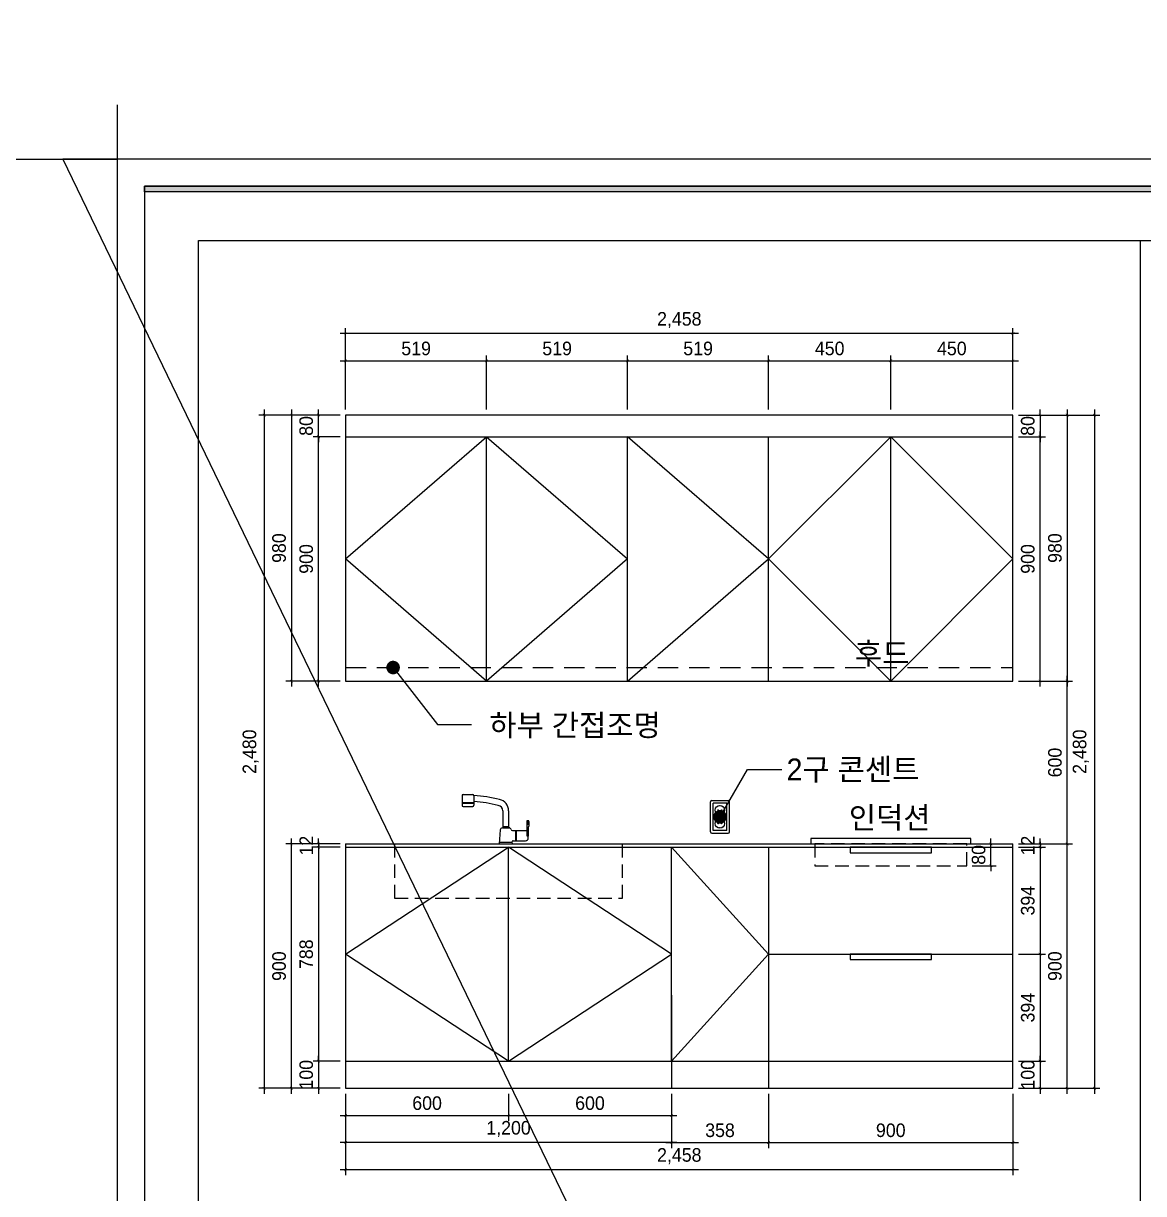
# Model space of a CAD drawing. Header units: inches. Extents: x 7740 to 83056, y -9304 to 75068.
# Drawn here: x 74110 to 78237, y 48285 to 52596 of the extents above; entities that cross this region are included whole.
import ezdxf
from ezdxf.enums import TextEntityAlignment as Align

# ---------------------------------------------------------------- set-up
doc = ezdxf.new("R2010")
doc.units = ezdxf.units.IN
doc.header["$LTSCALE"] = 50
doc.header["$MEASUREMENT"] = 0
for name, pattern in [('ACAD_ISO04W100', [30, 24, -3, 0, -3]), ('DASHEDX2', [1.5, 1, -0.5]), ('HID', [2.3, 1.5, -0.8])]:
    doc.linetypes.add(name, pattern=pattern)
for name, color, linetype in [('0-ELC TEXT', 7, 'Continuous'), ('0-SHEET', 7, 'Continuous'), ('01-CEN', 1, 'ACAD_ISO04W100'), ('04_FUR', 6, 'Continuous'), ('06-FUR', 6, 'Continuous'), ('07-DIM', 5, 'Continuous'), ('F-SYM', 7, 'Continuous'), ('FORM(YOURNAME)-11', 1, 'Continuous'), ('FU', 4, 'Continuous'), ('K-FURNITURE', 7, 'Continuous')]:
    doc.layers.add(name, color=color, linetype=linetype)
doc.styles.add('HY울릉도L', font='Dotum.ttf')
doc.styles.add('YOURNAME', font='HY울릉도M.TTF')
doc.styles.add('코레일둥고', font='Korail_Round_Gothic_Medium.ttf')
doc.dimstyles.new('20', dxfattribs={"dimscale": 20, "dimtxt": 2.5, "dimasz": 1, "dimexe": 1, "dimexo": 1, "dimgap": 1, "dimtad": 1, "dimdec": 0, "dimrnd": 0.05, "dimdsep": 46, "dimlunit": 6, "dimtxsty": 'HY울릉도L', "dimblk": 'ARCHTICK', "dimcen": 2.5, "dimdle": 1, "dimclrd": 133, "dimclre": 133, "dimclrt": 30, "dimadec": 0, "dimazin": 0, "dimtfac": 1, "dimtdec": 0, "dimtix": 1, "dimtmove": 2, "dimatfit": 3, "dimldrblk": 'ARCHTICK', "dimfxl": 0, "dimlwd": -1, "dimlwe": -1, "dimarcsym": 0})

# ---------------------------------------------------------------- blocks, each defined once
blk = doc.blocks.new('FORM-PLAN')
at = {"layer": 'FORM(YOURNAME)-11'}
h = blk.add_hatch(color=256, dxfattribs=at)
h.dxf.hatch_style = 1
h.paths.add_polyline_path([(-71444, 55115), (10556, 55115), (10556, 54915), (-71444, 54915)])
h.paths.add_polyline_path([(-71444, -2085), (10556, -2085), (10556, -2285), (-71444, -2285)])
at = {"layer": 'Defpoints', "color": 1}
for points in [[(-72444, 58115), (-72444, 56115), (-74444, 56115)], [(11556, 58115), (11556, 56115), (13556, 56115)]]:
    blk.add_lwpolyline(points, dxfattribs=at)
at = {"layer": 'Defpoints', "color": 158}
for points in [[(-71444, -2285), (10556, -2285), (10556, 55115), (-71444, 55115)], [(-69444, 53115), (-64, 53115), (-64, 1215), (-69444, 1215)]]:
    blk.add_lwpolyline(points, close=True, dxfattribs=at)
at = {"layer": 'FORM(YOURNAME)-11', "color": 250}
blk.add_lwpolyline([(-72444, -3285), (11556, -3285), (11556, 56115), (-72444, 56115)], close=True, dxfattribs=at)
at = {"layer": 'FORM(YOURNAME)-11'}
blk.add_lwpolyline([(-71444, 55115), (10556, 55115), (10556, 54915), (-71444, 54915)], close=True, dxfattribs=at)
at = {"layer": 'FORM(YOURNAME)-11', "color": 3, "style": 'YOURNAME'}
for tag, height, p in [('1', 450, (9905, 18188)), ('2', 450, (9905, 17544)), ('3', 450, (9905, 16257)), ('4', 450, (9905, 14326)), ('5', 515, (9905, 12009)), ('6', 515, (9905, 9757)), ('7', 515, (9905, 7504)), ('8', 515, (9905, 5252)), ('9', 515, (9905, 2999)), ('10', 515, (5655, 811)), ('11', 515, (9905, 747)), ('12', 515, (5655, -1441)), ('13', 515, (9905, -1441))]:
    blk.add_attdef(tag, text='', height=height, dxfattribs=at).set_placement(p, align=Align.MIDDLE_RIGHT)
blk = doc.blocks.new('*U814')
at = {"layer": 'F-SYM', "xscale": 0.2500000000000001, "yscale": 0.2500000000000001, "zscale": 0.2500000000000001}
blk.add_blockref('FORM-PLAN', (71066.9, 38066.9), dxfattribs=at)
blk = doc.blocks.new('*U815')
at = {"layer": 'F-SYM', "xscale": 0.1, "yscale": 0.1, "zscale": 0.1}
blk.add_blockref('FORM-PLAN', (81700.2, 46484.2), dxfattribs=at)
blk = doc.blocks.new('A$C3F93256C')
at = {"layer": 'K-FURNITURE', "color": 40, "linetype": 'Continuous'}
for p, q in [((0, 177.8), (0, 142.7)), ((4, 181.8), (40, 181.8)), ((44, 177.8), (44, 142.7)), ((0, 152.5), (44, 152.5)), ((0, 149.9), (44, 149.9)), ((4, 138.7), (40, 138.7)), ((149.8, 122.5), (149.8, 59.4)), ((171.8, 122.5), (171.8, 59.4)), ((140.8, 52.1), (137.2, 0)), ((148.7, 59.4), (172.9, 59.4)), ((149.8, 64.4), (171.8, 64.4)), ((185.5, 49.3), (240, 49.3)), ((197.3, 49.3), (197.3, 12)), ((199.8, 49.3), (199.8, 12)), ((240, 86.1), (245, 86.1)), ((240, 29.3), (240, 86.1)), ((240, 73.2), (245, 73.2)), ((245, 73.2), (245, 86.1)), ((245, 29.3), (245, 62.6)), ((247.4, 67.9), (247.4, 80.8)), ((184.1, 5), (137.5, 5)), ((184, 6.7), (184.4, 0)), ((188.9, 12), (234, 12)), ((245, 29.3), (240, 29.3)), ((244, 22), (244, 29.3))]:
    blk.add_line(p, q, dxfattribs=at)
for centre, radius, start, end in [((4, 177.8), 4, 90, 180), ((40, 177.8), 4, 0, 90), ((5, -359), 539.3, 75.7066, 85.8695), ((4, 142.7), 4, 180, 270), ((40, 142.7), 4, 270, 0), ((5.4, -356.7), 515, 75.5664, 85.7021), ((129.8, 122.5), 20, 0, 78.5126), ((129.8, 122.5), 42, 0, 78.5126), ((148.7, 51.4), 8, 90, 175.1787), ((172.9, 51.4), 8, 12.6436, 90), ((185.5, 54.3), 5, 192.6436, 270), ((240.4, 80.8), 6.97, 0, 49.5104), ((240.4, 67.9), 6.97, 310.4896, 49.5104), ((188.9, 7), 5, 90, 183.9439), ((234, 22), 10, 270, 0)]:
    blk.add_arc(centre, radius, start, end, dxfattribs=at)
blk = doc.blocks.new('_ARCHTICK')
at = {"color": 0, "linetype": 'ByBlock', "const_width": 0.075}
blk.add_lwpolyline([(-0.25, -0.25), (0.25, 0.25)], dxfattribs=at)
blk = doc.blocks.new('*D576')
at = {"layer": '07-DIM', "color": 133}
for p, q in [((77775.3, 49572.9), (77975.3, 49572.9)), ((77955.3, 48652.9), (77955.3, 49592.9)), ((77775.3, 48672.9), (77975.3, 48672.9))]:
    blk.add_line(p, q, dxfattribs=at)
at = {"layer": 'Defpoints', "color": 0}
for p in [(77755.3, 49572.9), (77955.3, 49572.9), (77755.3, 48672.9)]:
    blk.add_point(p, dxfattribs=at)
at = {"layer": '07-DIM', "color": 133, "xscale": 20, "yscale": 20, "zscale": 20}
for p, rotation in [((77955.3, 49572.9), 90), ((77955.3, 48672.9), 270)]:
    blk.add_blockref('_ARCHTICK', p, dxfattribs=dict(at, rotation=rotation))
at = {"layer": '07-DIM', "color": 30, "insert": (77910.2, 49122.9), "char_height": 50, "attachment_point": 5, "rotation": 90, "style": 'HY울릉도L'}
blk.add_mtext('900', dxfattribs=at)
blk = doc.blocks.new('*D577')
at = {"layer": '07-DIM', "color": 133}
for p, q in [((77775.3, 49572.9), (77875.3, 49572.9)), ((77855.3, 49572.9), (77855.3, 49592.9)), ((77855.3, 49572.9), (77855.3, 49560.9)), ((77775.3, 49560.9), (77875.3, 49560.9)), ((77855.3, 49560.9), (77855.3, 49540.9))]:
    blk.add_line(p, q, dxfattribs=at)
at = {"layer": 'Defpoints', "color": 0}
for p in [(77755.3, 49572.9), (77755.3, 49560.9), (77855.3, 49560.9)]:
    blk.add_point(p, dxfattribs=at)
at = {"layer": '07-DIM', "color": 133, "xscale": 20, "yscale": 20, "zscale": 20}
for p, rotation in [((77855.3, 49572.9), 270), ((77855.3, 49560.9), 90)]:
    blk.add_blockref('_ARCHTICK', p, dxfattribs=dict(at, rotation=rotation))
at = {"layer": '07-DIM', "color": 30, "insert": (77810.3, 49566.9), "char_height": 50, "attachment_point": 5, "rotation": 90, "style": 'HY울릉도L'}
blk.add_mtext('12', dxfattribs=at)
blk = doc.blocks.new('*D578')
at = {"layer": '07-DIM', "color": 133}
for p, q in [((77855.3, 49580.9), (77855.3, 49146.9)), ((77775.3, 49560.9), (77875.3, 49560.9)), ((77775.3, 49166.9), (77875.3, 49166.9))]:
    blk.add_line(p, q, dxfattribs=at)
at = {"layer": 'Defpoints', "color": 0}
for p in [(77755.3, 49560.9), (77755.3, 49166.9), (77855.3, 49166.9)]:
    blk.add_point(p, dxfattribs=at)
at = {"layer": '07-DIM', "color": 133, "xscale": 20, "yscale": 20, "zscale": 20}
for p, rotation in [((77855.3, 49560.9), 90), ((77855.3, 49166.9), 270)]:
    blk.add_blockref('_ARCHTICK', p, dxfattribs=dict(at, rotation=rotation))
at = {"layer": '07-DIM', "color": 30, "insert": (77810.2, 49363.9), "char_height": 50, "attachment_point": 5, "rotation": 90, "style": 'HY울릉도L'}
blk.add_mtext('394', dxfattribs=at)
blk = doc.blocks.new('*D579')
at = {"layer": '07-DIM', "color": 133}
for p, q in [((77855.3, 49186.9), (77855.3, 48752.9)), ((77775.3, 49166.9), (77875.3, 49166.9)), ((77775.3, 48772.9), (77875.3, 48772.9))]:
    blk.add_line(p, q, dxfattribs=at)
at = {"layer": 'Defpoints', "color": 0}
for p in [(77755.3, 49166.9), (77755.3, 48772.9), (77855.3, 48772.9)]:
    blk.add_point(p, dxfattribs=at)
at = {"layer": '07-DIM', "color": 133, "xscale": 20, "yscale": 20, "zscale": 20}
for p, rotation in [((77855.3, 49166.9), 90), ((77855.3, 48772.9), 270)]:
    blk.add_blockref('_ARCHTICK', p, dxfattribs=dict(at, rotation=rotation))
at = {"layer": '07-DIM', "color": 30, "insert": (77810.2, 48969.9), "char_height": 50, "attachment_point": 5, "rotation": 90, "style": 'HY울릉도L'}
blk.add_mtext('394', dxfattribs=at)
blk = doc.blocks.new('*D580')
at = {"layer": '07-DIM', "color": 133}
for p, q in [((77775.3, 48772.9), (77875.3, 48772.9)), ((77855.3, 48772.9), (77855.3, 48792.9)), ((77855.3, 48772.9), (77855.3, 48672.9)), ((77775.3, 48672.9), (77875.3, 48672.9)), ((77855.3, 48672.9), (77855.3, 48652.9))]:
    blk.add_line(p, q, dxfattribs=at)
at = {"layer": 'Defpoints', "color": 0}
for p in [(77755.3, 48772.9), (77755.3, 48672.9), (77855.3, 48672.9)]:
    blk.add_point(p, dxfattribs=at)
at = {"layer": '07-DIM', "color": 133, "xscale": 20, "yscale": 20, "zscale": 20}
for p, rotation in [((77855.3, 48772.9), 270), ((77855.3, 48672.9), 90)]:
    blk.add_blockref('_ARCHTICK', p, dxfattribs=dict(at, rotation=rotation))
at = {"layer": '07-DIM', "color": 30, "insert": (77810.2, 48722.9), "char_height": 50, "attachment_point": 5, "rotation": 90, "style": 'HY울릉도L'}
blk.add_mtext('100', dxfattribs=at)
blk = doc.blocks.new('*D581')
at = {"layer": '07-DIM', "color": 133}
for p, q in [((75297.3, 48652.9), (75297.3, 48352.9)), ((77755.3, 48652.9), (77755.3, 48352.9)), ((77775.3, 48372.9), (75277.3, 48372.9))]:
    blk.add_line(p, q, dxfattribs=at)
at = {"layer": 'Defpoints', "color": 0}
for p in [(75297.3, 48672.9), (77755.3, 48672.9), (75297.3, 48372.9)]:
    blk.add_point(p, dxfattribs=at)
at = {"layer": '07-DIM', "color": 133, "xscale": 20, "yscale": 20, "zscale": 20, "rotation": 180}
blk.add_blockref('_ARCHTICK', (75297.3, 48372.9), dxfattribs=at)
at = {"layer": '07-DIM', "color": 133, "xscale": 20, "yscale": 20, "zscale": 20}
blk.add_blockref('_ARCHTICK', (77755.3, 48372.9), dxfattribs=at)
at = {"layer": '07-DIM', "color": 30, "insert": (76526.3, 48422.8), "char_height": 50, "attachment_point": 5, "style": 'HY울릉도L'}
blk.add_mtext('2,458', dxfattribs=at)
blk = doc.blocks.new('*D582')
at = {"layer": '07-DIM', "color": 133}
for p, q in [((75297.3, 48652.9), (75297.3, 48552.9)), ((75897.3, 48652.9), (75897.3, 48552.9)), ((75277.3, 48572.9), (75917.3, 48572.9))]:
    blk.add_line(p, q, dxfattribs=at)
at = {"layer": 'Defpoints', "color": 0}
for p in [(75297.3, 48672.9), (75897.3, 48672.9), (75897.3, 48572.9)]:
    blk.add_point(p, dxfattribs=at)
at = {"layer": '07-DIM', "color": 133, "xscale": 20, "yscale": 20, "zscale": 20, "rotation": 180}
blk.add_blockref('_ARCHTICK', (75297.3, 48572.9), dxfattribs=at)
at = {"layer": '07-DIM', "color": 133, "xscale": 20, "yscale": 20, "zscale": 20}
blk.add_blockref('_ARCHTICK', (75897.3, 48572.9), dxfattribs=at)
at = {"layer": '07-DIM', "color": 30, "insert": (75597.3, 48618), "char_height": 50, "attachment_point": 5, "style": 'HY울릉도L'}
blk.add_mtext('600', dxfattribs=at)
blk = doc.blocks.new('*D583')
at = {"layer": '07-DIM', "color": 133}
for p, q in [((75897.3, 48652.9), (75897.3, 48552.9)), ((76497.3, 48652.9), (76497.3, 48552.9)), ((75877.3, 48572.9), (76517.3, 48572.9))]:
    blk.add_line(p, q, dxfattribs=at)
at = {"layer": 'Defpoints', "color": 0}
for p in [(75897.3, 48672.9), (76497.3, 48672.9), (76497.3, 48572.9)]:
    blk.add_point(p, dxfattribs=at)
at = {"layer": '07-DIM', "color": 133, "xscale": 20, "yscale": 20, "zscale": 20, "rotation": 180}
blk.add_blockref('_ARCHTICK', (75897.3, 48572.9), dxfattribs=at)
at = {"layer": '07-DIM', "color": 133, "xscale": 20, "yscale": 20, "zscale": 20}
blk.add_blockref('_ARCHTICK', (76497.3, 48572.9), dxfattribs=at)
at = {"layer": '07-DIM', "color": 30, "insert": (76197.3, 48618), "char_height": 50, "attachment_point": 5, "style": 'HY울릉도L'}
blk.add_mtext('600', dxfattribs=at)
blk = doc.blocks.new('*D584')
at = {"layer": '07-DIM', "color": 133}
for p, q in [((75297.3, 48652.9), (75297.3, 48452.9)), ((76497.3, 48652.9), (76497.3, 48452.9)), ((76517.3, 48472.9), (75277.3, 48472.9))]:
    blk.add_line(p, q, dxfattribs=at)
at = {"layer": 'Defpoints', "color": 0}
for p in [(75297.3, 48672.9), (76497.3, 48672.9), (75297.3, 48472.9)]:
    blk.add_point(p, dxfattribs=at)
at = {"layer": '07-DIM', "color": 133, "xscale": 20, "yscale": 20, "zscale": 20, "rotation": 180}
blk.add_blockref('_ARCHTICK', (75297.3, 48472.9), dxfattribs=at)
at = {"layer": '07-DIM', "color": 133, "xscale": 20, "yscale": 20, "zscale": 20}
blk.add_blockref('_ARCHTICK', (76497.3, 48472.9), dxfattribs=at)
at = {"layer": '07-DIM', "color": 30, "insert": (75897.3, 48522.8), "char_height": 50, "attachment_point": 5, "style": 'HY울릉도L'}
blk.add_mtext('1,200', dxfattribs=at)
blk = doc.blocks.new('*D585')
at = {"layer": '07-DIM', "color": 133}
for p, q in [((76497.3, 48652.9), (76497.3, 48452.9)), ((76855.3, 48652.9), (76855.3, 48452.9)), ((76477.3, 48472.9), (76875.3, 48472.9))]:
    blk.add_line(p, q, dxfattribs=at)
at = {"layer": 'Defpoints', "color": 0}
for p in [(76497.3, 48672.9), (76855.3, 48672.9), (76855.3, 48472.9)]:
    blk.add_point(p, dxfattribs=at)
at = {"layer": '07-DIM', "color": 133, "xscale": 20, "yscale": 20, "zscale": 20, "rotation": 180}
blk.add_blockref('_ARCHTICK', (76497.3, 48472.9), dxfattribs=at)
at = {"layer": '07-DIM', "color": 133, "xscale": 20, "yscale": 20, "zscale": 20}
blk.add_blockref('_ARCHTICK', (76855.3, 48472.9), dxfattribs=at)
at = {"layer": '07-DIM', "color": 30, "insert": (76676.3, 48518), "char_height": 50, "attachment_point": 5, "style": 'HY울릉도L'}
blk.add_mtext('358', dxfattribs=at)
blk = doc.blocks.new('*D586')
at = {"layer": '07-DIM', "color": 133}
for p, q in [((76855.3, 48652.9), (76855.3, 48452.9)), ((77755.3, 48652.9), (77755.3, 48452.9)), ((76835.3, 48472.9), (77775.3, 48472.9))]:
    blk.add_line(p, q, dxfattribs=at)
at = {"layer": 'Defpoints', "color": 0}
for p in [(76855.3, 48672.9), (77755.3, 48672.9), (77755.3, 48472.9)]:
    blk.add_point(p, dxfattribs=at)
at = {"layer": '07-DIM', "color": 133, "xscale": 20, "yscale": 20, "zscale": 20, "rotation": 180}
blk.add_blockref('_ARCHTICK', (76855.3, 48472.9), dxfattribs=at)
at = {"layer": '07-DIM', "color": 133, "xscale": 20, "yscale": 20, "zscale": 20}
blk.add_blockref('_ARCHTICK', (77755.3, 48472.9), dxfattribs=at)
at = {"layer": '07-DIM', "color": 30, "insert": (77305.3, 48518), "char_height": 50, "attachment_point": 5, "style": 'HY울릉도L'}
blk.add_mtext('900', dxfattribs=at)
blk = doc.blocks.new('*D587')
at = {"layer": '07-DIM', "color": 133}
for p, q in [((75277.3, 49572.9), (75077.3, 49572.9)), ((75097.3, 48652.9), (75097.3, 49592.9)), ((75277.3, 48672.9), (75077.3, 48672.9))]:
    blk.add_line(p, q, dxfattribs=at)
at = {"layer": 'Defpoints', "color": 0}
for p in [(75097.3, 49572.9), (75297.3, 49572.9), (75297.3, 48672.9)]:
    blk.add_point(p, dxfattribs=at)
at = {"layer": '07-DIM', "color": 133, "xscale": 20, "yscale": 20, "zscale": 20}
for p, rotation in [((75097.3, 49572.9), 90), ((75097.3, 48672.9), 270)]:
    blk.add_blockref('_ARCHTICK', p, dxfattribs=dict(at, rotation=rotation))
at = {"layer": '07-DIM', "color": 30, "insert": (75052.2, 49122.9), "char_height": 50, "attachment_point": 5, "rotation": 90, "style": 'HY울릉도L'}
blk.add_mtext('900', dxfattribs=at)
blk = doc.blocks.new('*D588')
at = {"layer": '07-DIM', "color": 133}
for p, q in [((75277.3, 49572.9), (75177.3, 49572.9)), ((75197.3, 49572.9), (75197.3, 49592.9)), ((75197.3, 49572.9), (75197.3, 49560.9)), ((75277.3, 49560.9), (75177.3, 49560.9)), ((75197.3, 49560.9), (75197.3, 49540.9))]:
    blk.add_line(p, q, dxfattribs=at)
at = {"layer": 'Defpoints', "color": 0}
for p in [(75297.3, 49572.9), (75197.3, 49560.9), (75297.3, 49560.9)]:
    blk.add_point(p, dxfattribs=at)
at = {"layer": '07-DIM', "color": 133, "xscale": 20, "yscale": 20, "zscale": 20}
for p, rotation in [((75197.3, 49572.9), 270), ((75197.3, 49560.9), 90)]:
    blk.add_blockref('_ARCHTICK', p, dxfattribs=dict(at, rotation=rotation))
at = {"layer": '07-DIM', "color": 30, "insert": (75152.3, 49566.9), "char_height": 50, "attachment_point": 5, "rotation": 90, "style": 'HY울릉도L'}
blk.add_mtext('12', dxfattribs=at)
blk = doc.blocks.new('*D589')
at = {"layer": '07-DIM', "color": 133}
for p, q in [((75197.3, 49580.9), (75197.3, 48752.9)), ((75277.3, 49560.9), (75177.3, 49560.9)), ((75277.3, 48772.9), (75177.3, 48772.9))]:
    blk.add_line(p, q, dxfattribs=at)
at = {"layer": 'Defpoints', "color": 0}
for p in [(75297.3, 49560.9), (75197.3, 48772.9), (75297.3, 48772.9)]:
    blk.add_point(p, dxfattribs=at)
at = {"layer": '07-DIM', "color": 133, "xscale": 20, "yscale": 20, "zscale": 20}
for p, rotation in [((75197.3, 49560.9), 90), ((75197.3, 48772.9), 270)]:
    blk.add_blockref('_ARCHTICK', p, dxfattribs=dict(at, rotation=rotation))
at = {"layer": '07-DIM', "color": 30, "insert": (75152.2, 49166.9), "char_height": 50, "attachment_point": 5, "rotation": 90, "style": 'HY울릉도L'}
blk.add_mtext('788', dxfattribs=at)
blk = doc.blocks.new('*D590')
at = {"layer": '07-DIM', "color": 133}
for p, q in [((75277.3, 48772.9), (75177.3, 48772.9)), ((75197.3, 48772.9), (75197.3, 48792.9)), ((75197.3, 48772.9), (75197.3, 48672.9)), ((75277.3, 48672.9), (75177.3, 48672.9)), ((75197.3, 48672.9), (75197.3, 48652.9))]:
    blk.add_line(p, q, dxfattribs=at)
at = {"layer": 'Defpoints', "color": 0}
for p in [(75297.3, 48772.9), (75197.3, 48672.9), (75297.3, 48672.9)]:
    blk.add_point(p, dxfattribs=at)
at = {"layer": '07-DIM', "color": 133, "xscale": 20, "yscale": 20, "zscale": 20}
for p, rotation in [((75197.3, 48772.9), 270), ((75197.3, 48672.9), 90)]:
    blk.add_blockref('_ARCHTICK', p, dxfattribs=dict(at, rotation=rotation))
at = {"layer": '07-DIM', "color": 30, "insert": (75152.2, 48722.9), "char_height": 50, "attachment_point": 5, "rotation": 90, "style": 'HY울릉도L'}
blk.add_mtext('100', dxfattribs=at)
blk = doc.blocks.new('*D591')
at = {"layer": '07-DIM', "color": 133}
for p, q in [((77955.3, 49552.9), (77955.3, 50192.9)), ((77775.3, 50172.9), (77975.3, 50172.9)), ((77775.3, 49572.9), (77975.3, 49572.9))]:
    blk.add_line(p, q, dxfattribs=at)
at = {"layer": 'Defpoints', "color": 0}
for p in [(77755.3, 50172.9), (77955.3, 50172.9), (77755.3, 49572.9)]:
    blk.add_point(p, dxfattribs=at)
at = {"layer": '07-DIM', "color": 133, "xscale": 20, "yscale": 20, "zscale": 20}
for p, rotation in [((77955.3, 50172.9), 90), ((77955.3, 49572.9), 270)]:
    blk.add_blockref('_ARCHTICK', p, dxfattribs=dict(at, rotation=rotation))
at = {"layer": '07-DIM', "color": 30, "insert": (77910.2, 49872.9), "char_height": 50, "attachment_point": 5, "rotation": 90, "style": 'HY울릉도L'}
blk.add_mtext('600', dxfattribs=at)
blk = doc.blocks.new('*D592')
at = {"layer": '07-DIM', "color": 133}
for p, q in [((77855.3, 50152.9), (77855.3, 51092.9)), ((77775.3, 51072.9), (77875.3, 51072.9)), ((77775.3, 50172.9), (77875.3, 50172.9))]:
    blk.add_line(p, q, dxfattribs=at)
at = {"layer": 'Defpoints', "color": 0}
for p in [(77755.3, 51072.9), (77855.3, 51072.9), (77755.3, 50172.9)]:
    blk.add_point(p, dxfattribs=at)
at = {"layer": '07-DIM', "color": 133, "xscale": 20, "yscale": 20, "zscale": 20}
for p, rotation in [((77855.3, 51072.9), 90), ((77855.3, 50172.9), 270)]:
    blk.add_blockref('_ARCHTICK', p, dxfattribs=dict(at, rotation=rotation))
at = {"layer": '07-DIM', "color": 30, "insert": (77810.2, 50622.9), "char_height": 50, "attachment_point": 5, "rotation": 90, "style": 'HY울릉도L'}
blk.add_mtext('900', dxfattribs=at)
blk = doc.blocks.new('*D593')
at = {"layer": '07-DIM', "color": 133}
for p, q in [((77855.3, 51152.9), (77855.3, 51172.9)), ((77775.3, 51152.9), (77875.3, 51152.9)), ((77855.3, 51152.9), (77855.3, 51072.9)), ((77775.3, 51072.9), (77875.3, 51072.9)), ((77855.3, 51072.9), (77855.3, 51052.9))]:
    blk.add_line(p, q, dxfattribs=at)
at = {"layer": 'Defpoints', "color": 0}
for p in [(77755.3, 51152.9), (77755.3, 51072.9), (77855.3, 51072.9)]:
    blk.add_point(p, dxfattribs=at)
at = {"layer": '07-DIM', "color": 133, "xscale": 20, "yscale": 20, "zscale": 20}
for p, rotation in [((77855.3, 51152.9), 270), ((77855.3, 51072.9), 90)]:
    blk.add_blockref('_ARCHTICK', p, dxfattribs=dict(at, rotation=rotation))
at = {"layer": '07-DIM', "color": 30, "insert": (77810.2, 51112.9), "char_height": 50, "attachment_point": 5, "rotation": 90, "style": 'HY울릉도L'}
blk.add_mtext('80', dxfattribs=at)
blk = doc.blocks.new('*D594')
at = {"layer": '07-DIM', "color": 133}
for p, q in [((77955.3, 51172.9), (77955.3, 50152.9)), ((77775.3, 51152.9), (77975.3, 51152.9)), ((77775.3, 50172.9), (77975.3, 50172.9))]:
    blk.add_line(p, q, dxfattribs=at)
at = {"layer": 'Defpoints', "color": 0}
for p in [(77755.3, 51152.9), (77755.3, 50172.9), (77955.3, 50172.9)]:
    blk.add_point(p, dxfattribs=at)
at = {"layer": '07-DIM', "color": 133, "xscale": 20, "yscale": 20, "zscale": 20}
for p, rotation in [((77955.3, 51152.9), 90), ((77955.3, 50172.9), 270)]:
    blk.add_blockref('_ARCHTICK', p, dxfattribs=dict(at, rotation=rotation))
at = {"layer": '07-DIM', "color": 30, "insert": (77910.2, 50662.9), "char_height": 50, "attachment_point": 5, "rotation": 90, "style": 'HY울릉도L'}
blk.add_mtext('980', dxfattribs=at)
blk = doc.blocks.new('*D595')
at = {"layer": '07-DIM', "color": 133}
for p, q in [((78055.3, 51172.9), (78055.3, 48652.9)), ((77775.3, 51152.9), (78075.3, 51152.9)), ((77775.3, 48672.9), (78075.3, 48672.9))]:
    blk.add_line(p, q, dxfattribs=at)
at = {"layer": 'Defpoints', "color": 0}
for p in [(77755.3, 51152.9), (77755.3, 48672.9), (78055.3, 48672.9)]:
    blk.add_point(p, dxfattribs=at)
at = {"layer": '07-DIM', "color": 133, "xscale": 20, "yscale": 20, "zscale": 20}
for p, rotation in [((78055.3, 51152.9), 90), ((78055.3, 48672.9), 270)]:
    blk.add_blockref('_ARCHTICK', p, dxfattribs=dict(at, rotation=rotation))
at = {"layer": '07-DIM', "color": 30, "insert": (78005.4, 49912.9), "char_height": 50, "attachment_point": 5, "rotation": 90, "style": 'HY울릉도L'}
blk.add_mtext('2,480', dxfattribs=at)
blk = doc.blocks.new('*D596')
at = {"layer": '07-DIM', "color": 133}
for p, q in [((75297.3, 51172.9), (75297.3, 51472.9)), ((77755.3, 51172.9), (77755.3, 51472.9)), ((77775.3, 51452.9), (75277.3, 51452.9))]:
    blk.add_line(p, q, dxfattribs=at)
at = {"layer": 'Defpoints', "color": 0}
for p in [(75297.3, 51452.9), (75297.3, 51152.9), (77755.3, 51152.9)]:
    blk.add_point(p, dxfattribs=at)
at = {"layer": '07-DIM', "color": 133, "xscale": 20, "yscale": 20, "zscale": 20, "rotation": 180}
blk.add_blockref('_ARCHTICK', (75297.3, 51452.9), dxfattribs=at)
at = {"layer": '07-DIM', "color": 133, "xscale": 20, "yscale": 20, "zscale": 20}
blk.add_blockref('_ARCHTICK', (77755.3, 51452.9), dxfattribs=at)
at = {"layer": '07-DIM', "color": 30, "insert": (76526.3, 51502.8), "char_height": 50, "attachment_point": 5, "style": 'HY울릉도L'}
blk.add_mtext('2,458', dxfattribs=at)
blk = doc.blocks.new('*D597')
at = {"layer": '07-DIM', "color": 133}
for p, q in [((75277.3, 51352.9), (75836.6, 51352.9)), ((75297.3, 51172.9), (75297.3, 51372.9)), ((75816.6, 51172.9), (75816.6, 51372.9))]:
    blk.add_line(p, q, dxfattribs=at)
at = {"layer": 'Defpoints', "color": 0}
for p in [(75816.6, 51352.9), (75297.3, 51152.9), (75816.6, 51152.9)]:
    blk.add_point(p, dxfattribs=at)
at = {"layer": '07-DIM', "color": 133, "xscale": 20, "yscale": 20, "zscale": 20, "rotation": 180}
blk.add_blockref('_ARCHTICK', (75297.3, 51352.9), dxfattribs=at)
at = {"layer": '07-DIM', "color": 133, "xscale": 20, "yscale": 20, "zscale": 20}
blk.add_blockref('_ARCHTICK', (75816.6, 51352.9), dxfattribs=at)
at = {"layer": '07-DIM', "color": 30, "insert": (75556.9, 51398), "char_height": 50, "attachment_point": 5, "style": 'HY울릉도L'}
blk.add_mtext('519', dxfattribs=at)
blk = doc.blocks.new('*D598')
at = {"layer": '07-DIM', "color": 133}
for p, q in [((75796.6, 51352.9), (76355.9, 51352.9)), ((75816.6, 51172.9), (75816.6, 51372.9)), ((76335.9, 51172.9), (76335.9, 51372.9))]:
    blk.add_line(p, q, dxfattribs=at)
at = {"layer": 'Defpoints', "color": 0}
for p in [(76335.9, 51352.9), (75816.6, 51152.9), (76335.9, 51152.9)]:
    blk.add_point(p, dxfattribs=at)
at = {"layer": '07-DIM', "color": 133, "xscale": 20, "yscale": 20, "zscale": 20, "rotation": 180}
blk.add_blockref('_ARCHTICK', (75816.6, 51352.9), dxfattribs=at)
at = {"layer": '07-DIM', "color": 133, "xscale": 20, "yscale": 20, "zscale": 20}
blk.add_blockref('_ARCHTICK', (76335.9, 51352.9), dxfattribs=at)
at = {"layer": '07-DIM', "color": 30, "insert": (76076.3, 51398), "char_height": 50, "attachment_point": 5, "style": 'HY울릉도L'}
blk.add_mtext('519', dxfattribs=at)
blk = doc.blocks.new('*D599')
at = {"layer": '07-DIM', "color": 133}
for p, q in [((76315.9, 51352.9), (76875.3, 51352.9)), ((76335.9, 51172.9), (76335.9, 51372.9)), ((76855.3, 51172.9), (76855.3, 51372.9))]:
    blk.add_line(p, q, dxfattribs=at)
at = {"layer": 'Defpoints', "color": 0}
for p in [(76855.3, 51352.9), (76335.9, 51152.9), (76855.3, 51152.9)]:
    blk.add_point(p, dxfattribs=at)
at = {"layer": '07-DIM', "color": 133, "xscale": 20, "yscale": 20, "zscale": 20, "rotation": 180}
blk.add_blockref('_ARCHTICK', (76335.9, 51352.9), dxfattribs=at)
at = {"layer": '07-DIM', "color": 133, "xscale": 20, "yscale": 20, "zscale": 20}
blk.add_blockref('_ARCHTICK', (76855.3, 51352.9), dxfattribs=at)
at = {"layer": '07-DIM', "color": 30, "insert": (76595.6, 51398), "char_height": 50, "attachment_point": 5, "style": 'HY울릉도L'}
blk.add_mtext('519', dxfattribs=at)
blk = doc.blocks.new('*D600')
at = {"layer": '07-DIM', "color": 133}
for p, q in [((76835.3, 51352.9), (77325.3, 51352.9)), ((76855.3, 51172.9), (76855.3, 51372.9)), ((77305.3, 51172.9), (77305.3, 51372.9))]:
    blk.add_line(p, q, dxfattribs=at)
at = {"layer": 'Defpoints', "color": 0}
for p in [(77305.3, 51352.9), (76855.3, 51152.9), (77305.3, 51152.9)]:
    blk.add_point(p, dxfattribs=at)
at = {"layer": '07-DIM', "color": 133, "xscale": 20, "yscale": 20, "zscale": 20, "rotation": 180}
blk.add_blockref('_ARCHTICK', (76855.3, 51352.9), dxfattribs=at)
at = {"layer": '07-DIM', "color": 133, "xscale": 20, "yscale": 20, "zscale": 20}
blk.add_blockref('_ARCHTICK', (77305.3, 51352.9), dxfattribs=at)
at = {"layer": '07-DIM', "color": 30, "insert": (77080.3, 51398), "char_height": 50, "attachment_point": 5, "style": 'HY울릉도L'}
blk.add_mtext('450', dxfattribs=at)
blk = doc.blocks.new('*D601')
at = {"layer": '07-DIM', "color": 133}
for p, q in [((77285.3, 51352.9), (77775.3, 51352.9)), ((77305.3, 51172.9), (77305.3, 51372.9)), ((77755.3, 51172.9), (77755.3, 51372.9))]:
    blk.add_line(p, q, dxfattribs=at)
at = {"layer": 'Defpoints', "color": 0}
for p in [(77755.3, 51352.9), (77305.3, 51152.9), (77755.3, 51152.9)]:
    blk.add_point(p, dxfattribs=at)
at = {"layer": '07-DIM', "color": 133, "xscale": 20, "yscale": 20, "zscale": 20, "rotation": 180}
blk.add_blockref('_ARCHTICK', (77305.3, 51352.9), dxfattribs=at)
at = {"layer": '07-DIM', "color": 133, "xscale": 20, "yscale": 20, "zscale": 20}
blk.add_blockref('_ARCHTICK', (77755.3, 51352.9), dxfattribs=at)
at = {"layer": '07-DIM', "color": 30, "insert": (77530.3, 51398), "char_height": 50, "attachment_point": 5, "style": 'HY울릉도L'}
blk.add_mtext('450', dxfattribs=at)
blk = doc.blocks.new('*D602')
at = {"layer": '07-DIM', "color": 133}
for p, q in [((75097.3, 51172.9), (75097.3, 50152.9)), ((75277.3, 51152.9), (75077.3, 51152.9)), ((75277.3, 50172.9), (75077.3, 50172.9))]:
    blk.add_line(p, q, dxfattribs=at)
at = {"layer": 'Defpoints', "color": 0}
for p in [(75297.3, 51152.9), (75097.3, 50172.9), (75297.3, 50172.9)]:
    blk.add_point(p, dxfattribs=at)
at = {"layer": '07-DIM', "color": 133, "xscale": 20, "yscale": 20, "zscale": 20}
for p, rotation in [((75097.3, 51152.9), 90), ((75097.3, 50172.9), 270)]:
    blk.add_blockref('_ARCHTICK', p, dxfattribs=dict(at, rotation=rotation))
at = {"layer": '07-DIM', "color": 30, "insert": (75052.2, 50662.9), "char_height": 50, "attachment_point": 5, "rotation": 90, "style": 'HY울릉도L'}
blk.add_mtext('980', dxfattribs=at)
blk = doc.blocks.new('*D603')
at = {"layer": '07-DIM', "color": 133}
for p, q in [((75197.3, 50152.9), (75197.3, 51092.9)), ((75277.3, 51072.9), (75177.3, 51072.9)), ((75277.3, 50172.9), (75177.3, 50172.9))]:
    blk.add_line(p, q, dxfattribs=at)
at = {"layer": 'Defpoints', "color": 0}
for p in [(75197.3, 51072.9), (75297.3, 51072.9), (75297.3, 50172.9)]:
    blk.add_point(p, dxfattribs=at)
at = {"layer": '07-DIM', "color": 133, "xscale": 20, "yscale": 20, "zscale": 20}
for p, rotation in [((75197.3, 51072.9), 90), ((75197.3, 50172.9), 270)]:
    blk.add_blockref('_ARCHTICK', p, dxfattribs=dict(at, rotation=rotation))
at = {"layer": '07-DIM', "color": 30, "insert": (75152.2, 50622.9), "char_height": 50, "attachment_point": 5, "rotation": 90, "style": 'HY울릉도L'}
blk.add_mtext('900', dxfattribs=at)
blk = doc.blocks.new('*D604')
at = {"layer": '07-DIM', "color": 133}
for p, q in [((75197.3, 51152.9), (75197.3, 51172.9)), ((75277.3, 51152.9), (75177.3, 51152.9)), ((75197.3, 51072.9), (75197.3, 51152.9)), ((75277.3, 51072.9), (75177.3, 51072.9)), ((75197.3, 51072.9), (75197.3, 51052.9))]:
    blk.add_line(p, q, dxfattribs=at)
at = {"layer": 'Defpoints', "color": 0}
for p in [(75197.3, 51152.9), (75297.3, 51152.9), (75297.3, 51072.9)]:
    blk.add_point(p, dxfattribs=at)
at = {"layer": '07-DIM', "color": 133, "xscale": 20, "yscale": 20, "zscale": 20}
for p, rotation in [((75197.3, 51152.9), 270), ((75197.3, 51072.9), 90)]:
    blk.add_blockref('_ARCHTICK', p, dxfattribs=dict(at, rotation=rotation))
at = {"layer": '07-DIM', "color": 30, "insert": (75152.2, 51112.9), "char_height": 50, "attachment_point": 5, "rotation": 90, "style": 'HY울릉도L'}
blk.add_mtext('80', dxfattribs=at)
blk = doc.blocks.new('*D605')
at = {"layer": '07-DIM', "color": 133}
for p, q in [((74997.3, 51172.9), (74997.3, 48652.9)), ((75277.3, 51152.9), (74977.3, 51152.9)), ((75277.3, 48672.9), (74977.3, 48672.9))]:
    blk.add_line(p, q, dxfattribs=at)
at = {"layer": 'Defpoints', "color": 0}
for p in [(75297.3, 51152.9), (74997.3, 48672.9), (75297.3, 48672.9)]:
    blk.add_point(p, dxfattribs=at)
at = {"layer": '07-DIM', "color": 133, "xscale": 20, "yscale": 20, "zscale": 20}
for p, rotation in [((74997.3, 51152.9), 90), ((74997.3, 48672.9), 270)]:
    blk.add_blockref('_ARCHTICK', p, dxfattribs=dict(at, rotation=rotation))
at = {"layer": '07-DIM', "color": 30, "insert": (74947.4, 49912.9), "char_height": 50, "attachment_point": 5, "rotation": 90, "style": 'HY울릉도L'}
blk.add_mtext('2,480', dxfattribs=at)
blk = doc.blocks.new('A$C0A3709C6')
at = {"layer": 'FU'}
for p, q in [((0, 5), (0, 115)), ((5, 120), (65, 120)), ((10, 10), (10, 110)), ((60, 110), (10, 110)), ((34.1, 100), (34.1, 102)), ((36.1, 100), (34.1, 100)), ((36.1, 100), (36.1, 102)), ((60, 10), (60, 110)), ((60, 10), (60, 110)), ((70, 5), (70, 115)), ((34.1, 70), (34.1, 68)), ((36.1, 70), (34.1, 70)), ((34.1, 50), (34.1, 52)), ((36.1, 50), (34.1, 50)), ((36.1, 70), (36.1, 68)), ((36.1, 50), (36.1, 52)), ((60, 10), (10, 10)), ((34.1, 20), (34.1, 18)), ((36.1, 20), (34.1, 20)), ((36.1, 20), (36.1, 18)), ((5, 0), (65, 0))]:
    blk.add_line(p, q, dxfattribs=at)
for centre, radius in [((35, 85), 17), ((35, 35), 17), ((28.5, 85), 1.03), ((41.5, 85), 1.03), ((28.5, 35), 1.03), ((41.5, 35), 1.03)]:
    blk.add_circle(centre, radius, dxfattribs=at)
for centre, start, end in [((5, 115), 90, 180), ((65, 115), 0, 90), ((5, 5), 180, 270), ((65, 5), 270, 0)]:
    blk.add_arc(centre, 5, start, end, dxfattribs=at)
blk = doc.blocks.new('*D781')
at = {"layer": '06-FUR', "color": 133}
for p, q in [((77605.3, 49572.9), (77694.1, 49572.9)), ((77674.1, 49572.9), (77674.1, 49592.9)), ((77674.1, 49492.9), (77674.1, 49572.9)), ((77605.3, 49492.9), (77694.1, 49492.9)), ((77674.1, 49492.9), (77674.1, 49472.9))]:
    blk.add_line(p, q, dxfattribs=at)
at = {"layer": 'Defpoints', "color": 0}
for p in [(77585.3, 49572.9), (77674.1, 49572.9), (77585.3, 49492.9)]:
    blk.add_point(p, dxfattribs=at)
at = {"layer": '06-FUR', "color": 133, "xscale": 20, "yscale": 20, "zscale": 20}
for p, rotation in [((77674.1, 49572.9), 270), ((77674.1, 49492.9), 90)]:
    blk.add_blockref('_ARCHTICK', p, dxfattribs=dict(at, rotation=rotation))
at = {"layer": '06-FUR', "color": 30, "insert": (77629, 49532.9), "char_height": 50, "attachment_point": 5, "rotation": 90, "style": 'HY울릉도L'}
blk.add_mtext('80', dxfattribs=at)

msp = doc.modelspace()

# ---------------------------------------------------------------- linework, layer by layer
at = {"layer": '0-ELC TEXT', "const_width": 25}
for points in [[(75459.6, 50222.9, 1), (75484.6, 50222.9, 1)], [(76663.8, 49672.9, 1), (76688.8, 49672.9, 1)]]:
    msp.add_lwpolyline(points, format="xyb", close=True, dxfattribs=at)
at = {"layer": '0-ELC TEXT'}
for points in [[(75472.1, 50222.9), (75635.1, 50013.4), (75760.9, 50013.4)], [(76676.3, 49672.9), (76777.2, 49847.6), (76904.5, 49847.6)]]:
    msp.add_lwpolyline(points, dxfattribs=at)
at = {"layer": '0-SHEET'}
msp.add_line((78224.8, 46605.7), (78224.8, 51795.7), dxfattribs=at)
at = {"layer": '01-CEN'}
for p, q in [((76497.3, 49016.4), (76497.3, 48672.9)), ((76855.3, 48948.6), (76855.3, 48672.9))]:
    msp.add_line(p, q, dxfattribs=at)
at = {"layer": '01-CEN', "linetype": 'HID'}
msp.add_lwpolyline([(75297.3, 50222.9), (77755.3, 50222.9)], dxfattribs=at)
at = {"layer": '04_FUR'}
for p, q in [((75816.6, 50172.9), (75816.6, 51072.9)), ((76335.9, 50172.9), (76335.9, 51072.9)), ((76855.3, 50172.9), (76855.3, 51072.9)), ((77305.3, 50172.9), (77305.3, 51072.9)), ((75297.3, 49560.9), (77755.3, 49560.9)), ((76855.3, 49560.9), (76855.3, 48772.9)), ((76855.3, 49166.9), (77755.3, 49166.9))]:
    msp.add_line(p, q, dxfattribs=at)
at = {"layer": '06-FUR'}
for p, q in [((74255.8, 52095.7), (83055.8, 33875.7)), ((75297.3, 51152.9), (75297.3, 50172.9)), ((77755.3, 51152.9), (75297.3, 51152.9)), ((77755.3, 50172.9), (77755.3, 51152.9)), ((75297.3, 51072.9), (77755.3, 51072.9)), ((75297.3, 50172.9), (77755.3, 50172.9)), ((75297.3, 49572.9), (77755.3, 49572.9)), ((75297.3, 49572.9), (75297.3, 48672.9)), ((77755.3, 48672.9), (77755.3, 49572.9)), ((75897.3, 48772.9), (75897.3, 49560.9)), ((76497.3, 48772.9), (76497.3, 49560.9)), ((75297.3, 48772.9), (77755.3, 48772.9)), ((75297.3, 48672.9), (77755.3, 48672.9))]:
    msp.add_line(p, q, dxfattribs=at)
at = {"layer": '06-FUR', "color": 1}
for points in [[(75816.6, 50172.9), (75297.3, 50622.9), (75816.6, 51072.9), (76335.9, 50622.9), (75816.6, 50172.9)], [(76335.9, 50172.9), (76855.3, 50622.9), (76335.9, 51072.9)], [(77305.3, 50172.9), (76855.3, 50622.9), (77305.3, 51072.9), (77755.3, 50622.9), (77305.3, 50172.9)], [(75897.3, 48772.9), (75297.3, 49166.9), (75897.3, 49560.9)], [(75897.3, 48772.9), (76497.3, 49166.9), (75897.3, 49560.9)], [(76497.3, 49560.9), (76855.3, 49166.9), (76497.3, 48772.9)]]:
    msp.add_lwpolyline(points, dxfattribs=at)
at = {"layer": '06-FUR', "color": 8, "linetype": 'DASHEDX2'}
msp.add_lwpolyline([(75477.3, 49572.9), (75477.3, 49372.9), (76317.3, 49372.9), (76317.3, 49572.9)], dxfattribs=at)
at = {"layer": '06-FUR'}
msp.add_lwpolyline([(77010.3, 49572.9), (77600.3, 49572.9), (77600.3, 49592.9), (77010.3, 49592.9)], close=True, dxfattribs=at)
at = {"layer": '06-FUR', "color": 8, "linetype": 'DASHEDX2'}
msp.add_lwpolyline([(77025.3, 49492.9), (77585.3, 49492.9), (77585.3, 49572.9), (77025.3, 49572.9)], close=True, dxfattribs=at)
at = {"layer": '06-FUR', "color": 1}
for points in [[(77155.3, 49540.9), (77455.3, 49540.9), (77455.3, 49560.9), (77155.3, 49560.9)], [(77155.3, 49146.9), (77455.3, 49146.9), (77455.3, 49166.9), (77155.3, 49166.9)]]:
    msp.add_lwpolyline(points, close=True, dxfattribs=at)

# ---------------------------------------------------------------- block references
msp.add_blockref('A$C3F93256C', (75725.9, 49572.9))
at = {"layer": '06-FUR'}
for name in ['*U814', '*U815']:
    msp.add_blockref(name, (0, 0), dxfattribs=at)
at = {"layer": 'FU'}
msp.add_blockref('A$C0A3709C6', (76640.9, 49613), dxfattribs=at)

# ---------------------------------------------------------------- texts
at = {"layer": '0-ELC TEXT', "style": '코레일둥고'}
for s, p in [('하부 간접조명', (75826.7, 49970.5)), ('2구 콘센트', (76921.7, 49807.8))]:
    msp.add_text(s, height=80, dxfattribs=at).set_placement(p)
at = {"layer": '06-FUR', "color": 8, "style": '코레일둥고'}
for s, p in [('후드', (77172.9, 50234.2)), ('인덕션', (77150.7, 49629.9))]:
    msp.add_text(s, height=80, dxfattribs=at).set_placement(p)

# ---------------------------------------------------------------- dimensions: what is measured, and where the dimension line sits
at = {"layer": '06-FUR'}
dim = msp.add_linear_dim(base=(77674.1, 49572.9), p1=(77585.3, 49492.9), p2=(77585.3, 49572.9), angle=90, dimstyle='20', override={"dimfxl": 1.25}, dxfattribs=at)
dim.commit()
dim.dimension.update_dxf_attribs({"geometry": '*D781', "text_midpoint": (77629, 49532.9)})
at = {"layer": '07-DIM'}
for base, p1, p2, picture, middle in [((75297.3, 51452.9), (77755.3, 51152.9), (75297.3, 51152.9), '*D596', (76526.3, 51502.8)), ((75816.6, 51352.9), (75297.3, 51152.9), (75816.6, 51152.9), '*D597', (75556.9, 51398)), ((76335.9, 51352.9), (75816.6, 51152.9), (76335.9, 51152.9), '*D598', (76076.3, 51398)), ((76855.3, 51352.9), (76335.9, 51152.9), (76855.3, 51152.9), '*D599', (76595.6, 51398)), ((77305.3, 51352.9), (76855.3, 51152.9), (77305.3, 51152.9), '*D600', (77080.3, 51398)), ((77755.3, 51352.9), (77305.3, 51152.9), (77755.3, 51152.9), '*D601', (77530.3, 51398)), ((75297.3, 48372.9), (77755.3, 48672.9), (75297.3, 48672.9), '*D581', (76526.3, 48422.8)), ((75897.3, 48572.9), (75297.3, 48672.9), (75897.3, 48672.9), '*D582', (75597.3, 48618)), ((75297.3, 48472.9), (76497.3, 48672.9), (75297.3, 48672.9), '*D584', (75897.3, 48522.8)), ((76497.3, 48572.9), (75897.3, 48672.9), (76497.3, 48672.9), '*D583', (76197.3, 48618)), ((76855.3, 48472.9), (76497.3, 48672.9), (76855.3, 48672.9), '*D585', (76676.3, 48518)), ((77755.3, 48472.9), (76855.3, 48672.9), (77755.3, 48672.9), '*D586', (77305.3, 48518))]:
    dim = msp.add_linear_dim(base=base, p1=p1, p2=p2, dimstyle='20', dxfattribs=at)
    dim.commit()
    dim.dimension.update_dxf_attribs({"geometry": picture, "text_midpoint": middle})
for base, p1, p2, picture, middle in [((74997.3, 48672.9), (75297.3, 51152.9), (75297.3, 48672.9), '*D605', (74947.4, 49912.9)), ((75097.3, 50172.9), (75297.3, 51152.9), (75297.3, 50172.9), '*D602', (75052.2, 50662.9)), ((75197.3, 51152.9), (75297.3, 51072.9), (75297.3, 51152.9), '*D604', (75152.2, 51112.9)), ((77855.3, 51072.9), (77755.3, 51152.9), (77755.3, 51072.9), '*D593', (77810.2, 51112.9)), ((77955.3, 50172.9), (77755.3, 51152.9), (77755.3, 50172.9), '*D594', (77910.2, 50662.9)), ((78055.3, 48672.9), (77755.3, 51152.9), (77755.3, 48672.9), '*D595', (78005.4, 49912.9)), ((75197.3, 51072.9), (75297.3, 50172.9), (75297.3, 51072.9), '*D603', (75152.2, 50622.9)), ((77855.3, 51072.9), (77755.3, 50172.9), (77755.3, 51072.9), '*D592', (77810.2, 50622.9)), ((77955.3, 50172.9), (77755.3, 49572.9), (77755.3, 50172.9), '*D591', (77910.2, 49872.9)), ((75097.3, 49572.9), (75297.3, 48672.9), (75297.3, 49572.9), '*D587', (75052.2, 49122.9)), ((75197.3, 48772.9), (75297.3, 49560.9), (75297.3, 48772.9), '*D589', (75152.2, 49166.9)), ((75197.3, 49560.9), (75297.3, 49572.9), (75297.3, 49560.9), '*D588', (75152.3, 49566.9)), ((77855.3, 49560.9), (77755.3, 49572.9), (77755.3, 49560.9), '*D577', (77810.3, 49566.9)), ((77955.3, 49572.9), (77755.3, 48672.9), (77755.3, 49572.9), '*D576', (77910.2, 49122.9)), ((77855.3, 49166.9), (77755.3, 49560.9), (77755.3, 49166.9), '*D578', (77810.2, 49363.9)), ((77855.3, 48772.9), (77755.3, 49166.9), (77755.3, 48772.9), '*D579', (77810.2, 48969.9)), ((75197.3, 48672.9), (75297.3, 48772.9), (75297.3, 48672.9), '*D590', (75152.2, 48722.9)), ((77855.3, 48672.9), (77755.3, 48772.9), (77755.3, 48672.9), '*D580', (77810.2, 48722.9))]:
    dim = msp.add_linear_dim(base=base, p1=p1, p2=p2, angle=90, dimstyle='20', dxfattribs=at)
    dim.commit()
    dim.dimension.update_dxf_attribs({"geometry": picture, "text_midpoint": middle})

doc.saveas('drawing.dxf')
